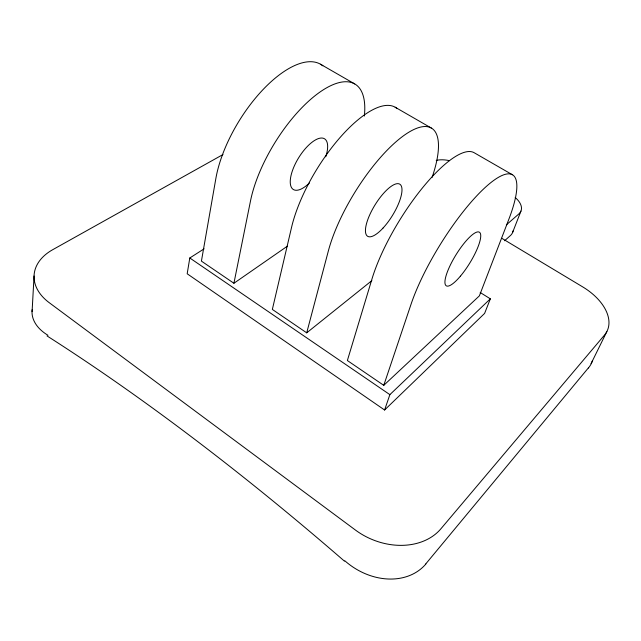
<?xml version="1.0" encoding="UTF-8"?>
<svg xmlns="http://www.w3.org/2000/svg" width="641" height="641" viewBox="0 0 641 641"><rect width="100%" height="100%" fill="white"/><g stroke="black" fill="none" stroke-linecap="round" stroke-linejoin="round"><path stroke-width="0.96" d="M32.09 311.63L34.053 275.991M204.11 248.828L189.8 257.986L187.18 273.771L384.592 410.008L484.604 313.417L490.341 298.834L480.189 292.496M322.84 65.815A91.102 40.167 -58.4 0 0 263.01 89.612A91.102 40.167 -58.4 0 0 215.873 178.438L201.418 261.119L233.917 283.258L250.535 200.785A92.28 37.643 -58.4 0 1 317.599 93.754A92.28 37.643 -58.4 0 1 364.336 116.037M397.116 108.609A93.674 34.55 -58.4 0 0 341.052 136.389A93.674 34.55 -58.4 0 0 291.583 227.251L272.345 309.427L306.71 332.839L328.352 250.96A94.916 31.697 -58.3 0 1 403.269 135.948A94.916 31.697 -58.3 0 1 433.068 174.496L432.146 177.341M383.767 385.337L411.041 304.267A97.712 24.983 -58.3 0 1 487.545 185.361A97.712 24.983 -58.3 0 1 508.81 219.366L479.372 295.862L383.767 385.337L347.374 360.538L371.948 279.067A96.39 28.212 -58.3 0 1 421.994 188.47A96.39 28.212 -58.3 0 1 474.108 152.694L512.423 174.761M384.592 410.008L389.872 394.648L490.341 298.834M512.528 232.651L520.949 211.105M591.074 363.655L606.851 331.573M425.776 563.896L588.342 367.95M504.587 240.752L510.436 235.527A21.914 12.684 20.3 0 0 513 230.976M506.382 224.831L518.865 213.934A22.251 12.516 20.1 0 0 515.172 197.484M306.71 332.839L371.868 280.614M233.917 283.258L287.36 246.184M222.988 154.545L52.714 249.694A56.456 37.21 3.6 0 0 49.229 302.688L355.467 530.075A61.848 48.267 23.6 0 0 440.88 528.817L604.503 335.075A49.814 30.279 24.4 0 0 582.669 286.872L501.791 238.3M320.516 64.228L354.705 83.923M395.144 107.207L431.305 128.04M189.8 257.986L389.872 394.648M592.444 360.747A48.916 32.603 32.7 0 1 588.414 367.998M425.88 563.984A60.735 48.7 37 0 1 344.81 560.771M46.993 335.9A1164.144 350.659 47.1 0 1 344.449 561.147M47.987 335.291A55.342 33.444 -1.2 0 1 32.146 309.699M436.233 160.426A21.77 12.107 18.2 0 1 449.389 160.651M309.403 182.997A29.774 12.115 -58.4 0 1 290.413 179.039A29.774 12.115 -58.4 0 1 314.402 140.571A29.774 12.115 -58.4 0 1 325.748 156.789M383.094 228.004A30.624 10.2 -58.3 0 0 399.816 184.199A30.624 10.2 -58.3 0 0 368.198 218.517A30.624 10.2 -58.3 0 0 383.094 228.004M460.374 276.199A31.521 8.037 -58.3 0 0 479.42 232.226A31.521 8.037 -58.3 0 0 448.692 268.635A31.521 8.037 -58.3 0 0 460.374 276.199"/></g></svg>
